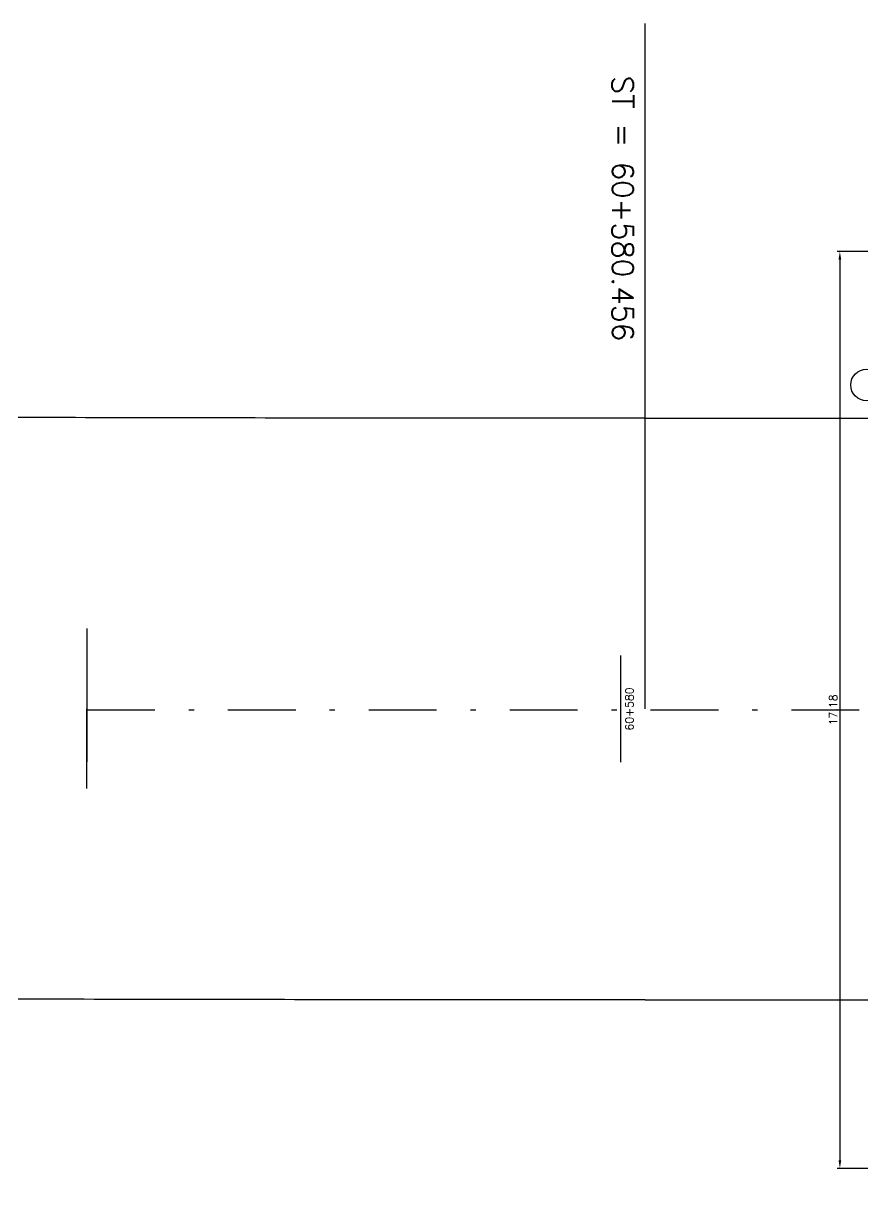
# Model space of a CAD drawing. Header units: metres. Extents: x 1080427 to 1081241, y 976768 to 977191.
# Drawn here: x 1080642.62 to 1080658.35, y 976939.06 to 976961.04 of the extents above; entities that cross this region are included whole.
import ezdxf
from ezdxf import colors
from ezdxf.entities.mleader import LeaderData, LeaderLine
from ezdxf.enums import TextEntityAlignment as Align
from ezdxf.math import Vec2, Vec3

# ---------------------------------------------------------------- set-up
doc = ezdxf.new("R2010")
doc.units = ezdxf.units.M
doc.header["$LTSCALE"] = 25.4
doc.linetypes.add('DASHDOT', pattern=[1, 0.5, -0.25, 0, -0.25])
for name, color, linetype in [('CIRCULOCONTRAP', 130, 'Continuous'), ('DGEO_S3E1_NUEV_BVIA', 60, 'Continuous'), ('DGEO_S3E1_NUEV_STALBL', 7, 'Continuous'), ('dgeo_s3e1_nuevSTALBL', 7, 'Continuous'), ('dgeo_s3e1_nuevSTAPTS', 7, 'Continuous'), ('EJE PUENTE', 41, 'DASHDOT')]:
    doc.layers.add(name, color=color, linetype=linetype)
doc.layers.add('COTA', color=1, linetype='Continuous', lineweight=30)
doc.layers.add('R80', color=3, linetype='Continuous', lineweight=30)
doc.styles.add('romans', font='romans.shx')
doc.dimstyles.new('Copy 75', dxfattribs={"dimtxt": 0.15, "dimasz": 0.15, "dimexe": 0.05, "dimexo": 0.05, "dimgap": 0.05, "dimtad": 1, "dimzin": 0, "dimdsep": 46, "dimtxsty": 'romans', "dimcen": 0.002, "dimclrd": 1, "dimclre": 1, "dimclrt": 3, "dimadec": 4, "dimazin": 0, "dimtfac": 1, "dimtofl": 0, "dimtmove": 1, "dimatfit": 3, "dimfxl": 1, "dimtolj": 1, "dimtzin": 0, "dimarcsym": 1})

# ---------------------------------------------------------------- blocks, each defined once
blk = doc.blocks.new('sta_tic')
blk.add_line((0, -0.04165), (0, 0.04165))
blk = doc.blocks.new('lbl_tic')
blk.add_line((0, -0.04165), (0, 0.04165))
blk = doc.blocks.new('*D722')
at = {"layer": 'COTA', "color": 1, "lineweight": -2, "transparency": 16777216}
for p, q in [((1080660.523, 976956.77), (1080657.871, 976956.77)), ((1080657.921, 976956.62), (1080657.921, 976939.739)), ((1080660.522, 976939.589), (1080657.871, 976939.589))]:
    blk.add_line(p, q, dxfattribs=at)
at = {"layer": 'COTA', "color": 1, "transparency": 16777216}
for points in [[(1080657.896, 976956.62), (1080657.946, 976956.62), (1080657.921, 976956.77)], [(1080657.896, 976939.739), (1080657.946, 976939.739), (1080657.921, 976939.589)]]:
    blk.add_solid(points, dxfattribs=at)
at = {"layer": 'Defpoints', "color": 0, "transparency": 16777216}
for p in [(1080660.573, 976956.77), (1080657.921, 976939.589), (1080660.572, 976939.589)]:
    blk.add_point(p, dxfattribs=at)
at = {"layer": 'COTA', "color": 3, "transparency": 16777216, "insert": (1080657.796, 976948.18), "char_height": 0.15, "attachment_point": 5, "rotation": 90, "style": 'romans'}
blk.add_mtext('\\A1;17.18', dxfattribs=at)

msp = doc.modelspace()

# ---------------------------------------------------------------- linework, layer by layer
at = {"layer": 'CIRCULOCONTRAP'}
msp.add_circle((1080658.421727, 976954.2706), 0.296631, dxfattribs=at)
at = {"layer": 'DGEO_S3E1_NUEV_BVIA'}
for p, q in [((1080654.26932, 976953.648042), (1080660.386292, 976953.648042)), ((1080654.26932, 976942.748042), (1080660.573263, 976942.748042))]:
    msp.add_line(p, q, dxfattribs=at)
for points in [[(1080654.26932, 976953.648042, -0.000131579), (1080648.273623, 976953.64962, -0.000592105), (1080642.286542, 976953.660647, -0.000986842), (1080636.308134, 976953.690536, -0.00138158), (1080630.338543, 976953.748659, -0.001776318), (1080624.378047, 976953.844344, -0.002171056), (1080618.427102, 976953.986874, -0.002565795), (1080612.486381, 976954.185486, -0.002960535), (1080606.556824, 976954.449361, -0.003355276), (1080600.639673, 976954.787619, -0.003815808), (1080594.736522, 976955.209312, -0.004144761)], [(1080654.26932, 976942.748042, -0.000131579), (1080648.265018, 976942.749623, -0.000592105), (1080642.252121, 976942.760701, -0.000986842), (1080636.230687, 976942.790811, -0.00138158), (1080630.200863, 976942.849529, -0.001776318), (1080624.16293, 976942.946467, -0.002171056), (1080618.117354, 976943.091276, -0.002565795), (1080612.064828, 976943.293641, -0.002960535), (1080606.006321, 976943.563271, -0.003355276), (1080599.943122, 976943.909898, -0.003815808), (1080593.876889, 976944.343262, -0.004144761)]]:
    msp.add_lwpolyline(points, format="xyb", dxfattribs=at)
at = {"layer": 'dgeo_s3e1_nuevSTAPTS'}
msp.add_line((1080654.26932, 976948.198042), (1080654.26932, 976961.044401), dxfattribs=at)
at = {"layer": 'EJE PUENTE', "ltscale": 0.1}
msp.add_lwpolyline([(1080643.813269, 976948.179964), (1081123.813502, 976948.179964)], dxfattribs=at)

# ---------------------------------------------------------------- block references
at = {"layer": 'DGEO_S3E1_NUEV_STALBL', "xscale": 36.01440576230493, "yscale": 36.01440576230493, "zscale": 36.01440576230493, "rotation": 359.8626294496513}
msp.add_blockref('sta_tic', (1080643.813269, 976948.206399), dxfattribs=at)
at = {"layer": 'dgeo_s3e1_nuevSTALBL'}
for name, p, xscale, yscale, zscale, rotation in [('sta_tic', (1080643.813269, 976948.206399), 24.00960384153666, 24.00960384153666, 24.00960384153666, 359.8626294496515), ('lbl_tic', (1080653.813263, 976948.198043), 24.00960384153661, 24.00960384153661, 24.00960384153661, 359.9997386672158)]:
    msp.add_blockref(name, p, dxfattribs=dict(at, xscale=xscale, yscale=yscale, zscale=zscale, rotation=rotation))

# ---------------------------------------------------------------- texts
at = {"layer": 'R80', "style": 'romans'}
msp.add_text('ST = 60+580.456', height=0.4, rotation=270, dxfattribs=at).set_placement((1080653.531779, 976955.090106, 1061), align=Align.BOTTOM_RIGHT)
msp.add_text('60+580', height=0.15, rotation=90, dxfattribs=at).set_placement((1080654.096057, 976948.198038), align=Align.BOTTOM_CENTER)

# ---------------------------------------------------------------- dimensions: what is measured, and where the dimension line sits
at = {"layer": 'COTA', "color": 2}
dim = msp.add_linear_dim(base=(1080657.921319, 976939.589494), p1=(1080660.573263, 976956.770435), p2=(1080660.572253, 976939.589494), angle=90, dimstyle='Copy 75', dxfattribs=at)
dim.commit()
dim.dimension.update_dxf_attribs({"geometry": '*D722', "text_midpoint": (1080657.796319, 976948.179964)})

# ---------------------------------------------------------------- leaders
at = {"layer": 'COTA'}
ml = msp.add_multileader_mtext('Standard', dxfattribs=at)
ml.set_content('VER DETALLE 3', color=3, style='romans')
ml.set_leader_properties(color=256)
ml.build(insert=Vec2(0, 0))
ml.multileader.update_dxf_attribs({"text_left_attachment_type": 6, "text_right_attachment_type": 6, "dogleg_length": 0, "arrow_head_size": 0.15})
ctx = ml.context
ctx.base_point, ctx.char_height, ctx.arrow_head_size, ctx.landing_gap_size, ctx.plane_origin, ctx.plane_x_axis, ctx.plane_y_axis = Vec3(1080658.486623, 976958.151272), 0.15, 0.15, 0, Vec3(1080658.880074, 976965.412108), Vec3(0.999935266, -0.01137822), Vec3(0.01137822, 0.999935266)
ctx.left_attachment, ctx.right_attachment, ctx.text_align_type = 6, 6, 2
notes = []
notes.append((ctx, [(1, (1, 1, 0), (1080660.222225, 976958.131523), (-1, 0), 0, [(0, [(1080661.172855, 976957.092282)], 0, [])])]))
ctx.mtext.insert, ctx.mtext.text_direction, ctx.mtext.rotation, ctx.mtext.width, ctx.mtext.alignment, ctx.mtext.flow_direction = Vec3(1080660.224273, 976958.311511), Vec3(0.999935266, -0.01137822), 6.271806842, 2.61014625, 3, 5
ml = msp.add_multileader_mtext('Standard', dxfattribs=at)
ml.set_content('VER DETALLE 3', color=3, style='romans')
ml.set_leader_properties(color=256)
ml.build(insert=Vec2(0, 0))
ml.multileader.update_dxf_attribs({"text_left_attachment_type": 6, "text_right_attachment_type": 6, "dogleg_length": 0, "arrow_head_size": 0.15})
ctx = ml.context
ctx.base_point, ctx.char_height, ctx.arrow_head_size, ctx.landing_gap_size, ctx.plane_origin, ctx.plane_x_axis, ctx.plane_y_axis = Vec3(1080658.541788, 976939.080539), 0.15, 0.15, 0, Vec3(1080658.232997, 976947.366337), Vec3(0.999935266, -0.01137822), Vec3(0.01137822, 0.999935266)
ctx.left_attachment, ctx.right_attachment, ctx.text_align_type = 6, 6, 2
notes.append((ctx, [(1, (1, 1, 0), (1080660.27739, 976939.06079), (-1, 0), 0, [(0, [(1080660.691524, 976939.491963)], 0, [])])]))
ctx.mtext.insert, ctx.mtext.text_direction, ctx.mtext.rotation, ctx.mtext.width, ctx.mtext.alignment, ctx.mtext.flow_direction = Vec3(1080660.27955, 976939.260528), Vec3(0.999935266, -0.01137822), 6.271806842, 2.61014625, 3, 5
for ctx, leaders in notes:
    for number, flags, end, landing, length, lines in leaders:
        leader = LeaderData()
        leader.index, (leader.has_last_leader_line, leader.has_dogleg_vector, leader.attachment_direction) = number, flags
        leader.last_leader_point, leader.dogleg_vector, leader.dogleg_length = Vec3(end), Vec3(landing), length
        for number, points, colour, breaks in lines:
            line = LeaderLine()
            line.index, line.vertices, line.color, line.breaks = number, Vec3.list(points), colors.encode_raw_color(colour), breaks
            leader.lines.append(line)
        ctx.leaders.append(leader)

doc.saveas('drawing.dxf')
